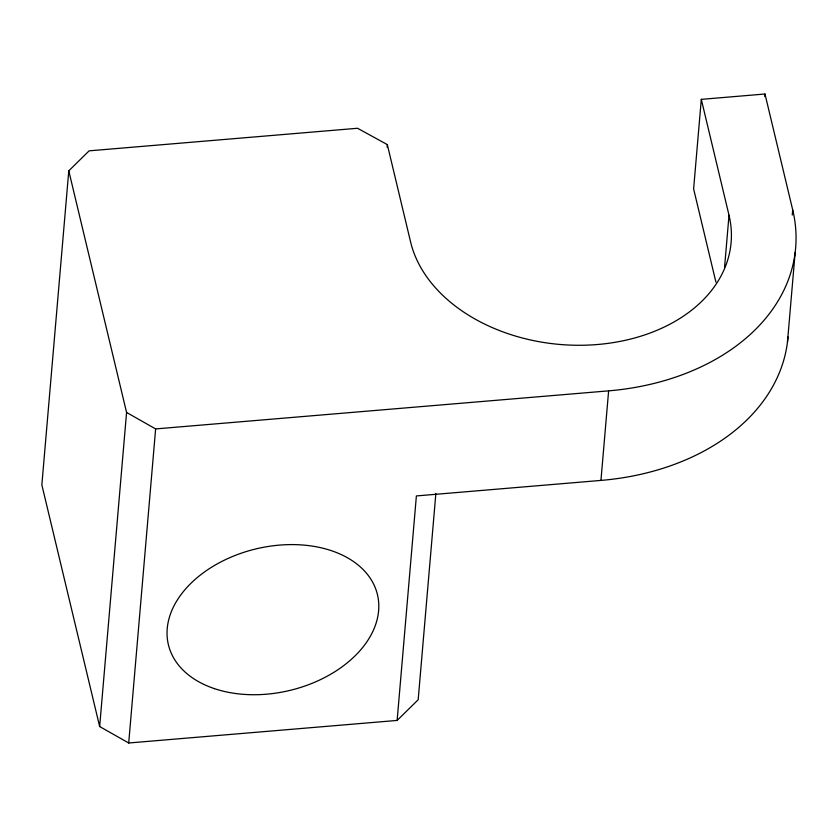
<?xml version="1.0" encoding="UTF-8"?>
<svg xmlns="http://www.w3.org/2000/svg" width="837" height="837" viewBox="0 0 837 837"><rect width="100%" height="100%" fill="white"/><g stroke="black" fill="none" stroke-linecap="round" stroke-linejoin="round"><path stroke-width="1.26" d="M792.252 215.067L792.702 209.878L764.976 94.006L701.301 99.362L729.017 215.235A161.886 116.249 4.9 0 1 597.534 344.509A161.886 116.249 4.9 0 1 410.611 242.019L387.322 144.602L357.535 128.27L89.109 150.848L68.78 170.842L41.85 484.895L99.655 726.537L128.71 742.994L397.136 720.427L418.176 699.753L435.868 493.422M99.655 726.537L126.575 412.453L68.78 170.842M128.71 742.994L155.63 428.921L126.575 412.453M387.102 147.197L387.322 144.602M397.136 720.427L416.387 495.933L600.945 480.417A226.639 162.755 4.9 0 0 787.994 336.966M600.945 480.417L608.625 390.858A226.639 162.755 4.9 0 0 792.702 209.878M701.301 99.362L693.622 188.911L715.917 282.121M724.57 267.149L729.017 215.235M764.756 96.6L764.976 94.006M787.471 342.061L795.15 252.512M155.63 428.921L608.625 390.858M214.513 688.673A107.492 72.767 -13.5 0 0 378.606 610.79A107.492 72.767 -13.5 0 0 225.582 559.587A107.492 72.767 -13.5 0 0 214.513 688.673"/></g></svg>
